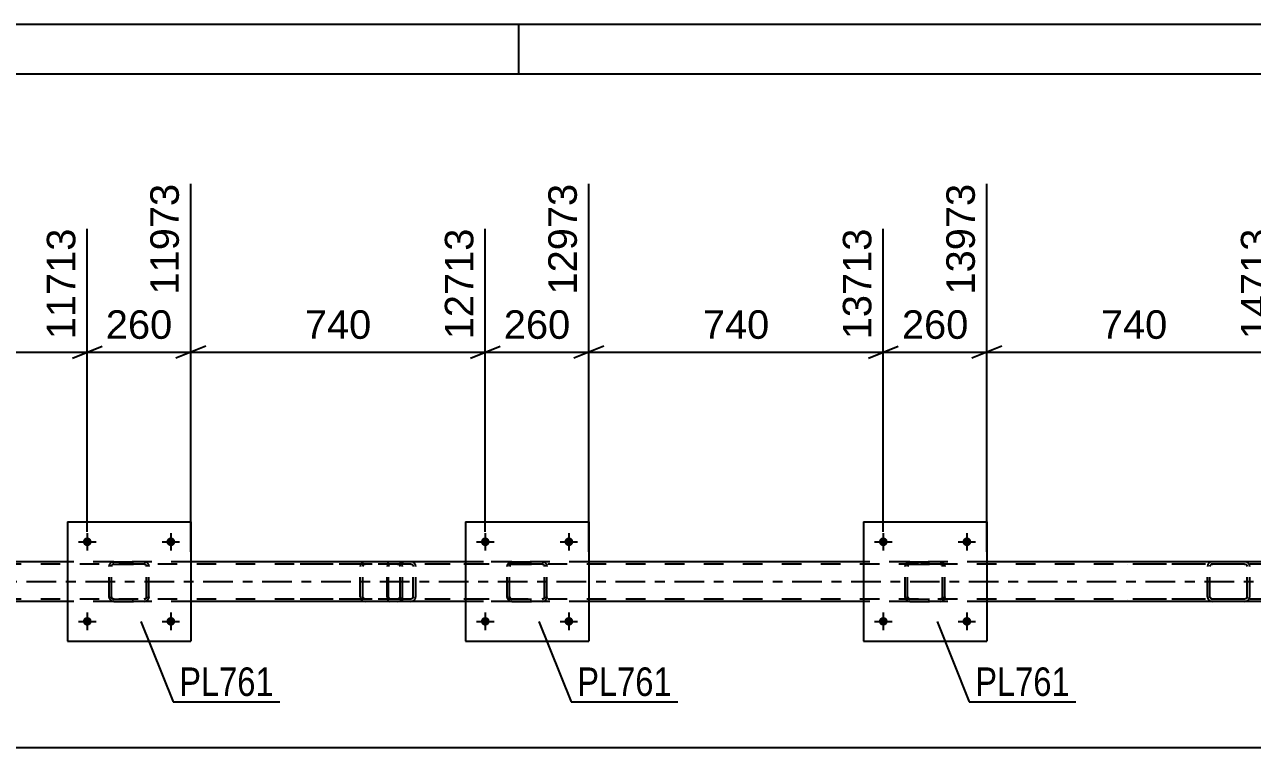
# Model space of a CAD drawing. Header units: millimetres. Extents: x 0 to 841, y 0 to 594.
# Drawn here: x 581.3 to 704.7, y 521.3 to 594 of the extents above; entities that cross this region are included whole.
import ezdxf

# ---------------------------------------------------------------- set-up
doc = ezdxf.new("R2010")
doc.units = ezdxf.units.MM
doc.linetypes.add('DXK_LINE_DOT2', pattern=[3.9198, 1.9599, -1.9599])
doc.linetypes.add('DXK_LINE_DOT3', pattern=[5.9187, 2.979, -0.9799, 0.9799, -0.9799])
doc.styles.add('Arial', font='ARIAL.TTF', dxfattribs={"height": 0.2})
doc.styles.add('Arial Narrow', font='ARIALN.TTF', dxfattribs={"height": 0.2})

# ---------------------------------------------------------------- blocks, each defined once
blk = doc.blocks.new('Unknown-318895815-1115')
at = {"color": 5, "linetype": 'Continuous'}
for p, q in [((841, 594), (0, 594)), ((631, 589), (631, 594)), ((836, 589), (5, 589))]:
    blk.add_line(p, q, dxfattribs=at)
blk = doc.blocks.new('Bolt-318895815-2069 - 1938')
at = {"linetype": 'Continuous'}
for points in [[(588.06, 541.99, -1), (587.18, 541.99, -1)], [(596.46, 541.99, -1), (595.58, 541.99, -1)]]:
    blk.add_hatch(color=1, dxfattribs=at).paths.add_polyline_path(points)
at = {"color": 1, "linetype": 'Continuous'}
for p, q in [((586.74, 541.99), (588.5, 541.99)), ((587.62, 542.87), (587.62, 541.11)), ((595.14, 541.99), (596.9, 541.99)), ((596.02, 542.87), (596.02, 541.11))]:
    blk.add_line(p, q, dxfattribs=at)
blk = doc.blocks.new('Part-318895815-2102 - 1938')
at = {"color": 7, "linetype": 'DXK_LINE_DOT2'}
for p, q in [((726.02, 539.75), (137.62, 539.75)), ((598.02, 539.99), (585.62, 539.99)), ((638.02, 539.99), (625.62, 539.99)), ((678.02, 539.99), (665.62, 539.99)), ((726.02, 536.23), (137.62, 536.23)), ((598.02, 535.99), (585.62, 535.99)), ((638.02, 535.99), (625.62, 535.99)), ((678.02, 535.99), (665.62, 535.99))]:
    blk.add_line(p, q, dxfattribs=at)
at = {"color": 2, "linetype": 'Continuous'}
for p, q in [((585.62, 539.99), (558.02, 539.99)), ((625.62, 539.99), (598.02, 539.99)), ((665.62, 539.99), (638.02, 539.99)), ((705.62, 539.99), (678.02, 539.99)), ((585.62, 535.99), (558.02, 535.99)), ((625.62, 535.99), (598.02, 535.99)), ((665.62, 535.99), (638.02, 535.99)), ((705.62, 535.99), (678.02, 535.99))]:
    blk.add_line(p, q, dxfattribs=at)
at = {"color": 7, "linetype": 'DXK_LINE_DOT3'}
blk.add_line((137.62, 537.99), (726.02, 537.99), dxfattribs=at)
blk = doc.blocks.new('Part-318895815-1993 - 1938')
at = {"color": 7, "linetype": 'DXK_LINE_DOT2'}
for p, q in [((618.8, 539.99), (607.02, 539.99)), ((618.8, 539.75), (607.02, 539.75)), ((615.09, 539.7), (615.05, 539.51)), ((615.05, 536.47), (615.05, 539.51)), ((615.31, 539.51), (615.33, 539.61)), ((615.31, 536.47), (615.31, 539.51)), ((615.33, 539.61), (615.38, 539.68)), ((615.56, 539.99), (615.37, 539.96)), ((615.38, 539.68), (615.47, 539.74)), ((615.47, 539.74), (615.56, 539.75)), ((619, 539.96), (618.8, 539.99)), ((618.8, 539.75), (618.9, 539.74)), ((618.9, 539.74), (618.98, 539.68)), ((618.98, 539.68), (619.04, 539.61)), ((619.04, 539.61), (619.06, 539.51)), ((619.06, 536.47), (619.06, 539.51)), ((619.31, 539.51), (619.27, 539.7)), ((619.31, 536.47), (619.31, 539.51)), ((618.8, 536.23), (607.02, 536.23)), ((618.8, 535.99), (607.02, 535.99)), ((615.05, 536.47), (615.07, 536.38)), ((615.07, 536.38), (615.09, 536.29)), ((615.33, 536.38), (615.31, 536.47)), ((615.38, 536.3), (615.33, 536.38)), ((615.37, 536.03), (615.56, 535.99)), ((615.47, 536.25), (615.38, 536.3)), ((615.56, 536.23), (615.47, 536.25)), ((618.9, 536.25), (618.8, 536.23)), ((618.8, 535.99), (619, 536.03)), ((618.98, 536.3), (618.9, 536.25)), ((619.04, 536.38), (618.98, 536.3)), ((619.06, 536.47), (619.04, 536.38)), ((619.27, 536.29), (619.29, 536.38)), ((619.29, 536.38), (619.31, 536.47))]:
    blk.add_line(p, q, dxfattribs=at)
for centre, start, end in [((615.55, 539.49), 110.7583, 155.68), ((618.82, 539.49), 24.32, 69.2417), ((615.55, 536.49), 204.32, 249.2417), ((618.82, 536.49), 290.7583, 335.68)]:
    blk.add_arc(centre, 0.496, start, end, dxfattribs=at)
blk = doc.blocks.new('Part-318895815-1994 - 1938')
at = {"color": 7, "linetype": 'DXK_LINE_DOT2'}
for p, q in [((617.78, 539.7), (617.76, 539.51)), ((617.76, 536.47), (617.76, 539.51)), ((617.84, 539.85), (617.78, 539.7)), ((617.93, 539.96), (617.84, 539.85)), ((617.9, 539.51), (617.91, 539.61)), ((617.9, 536.47), (617.9, 539.51)), ((617.91, 539.61), (617.94, 539.68)), ((618.03, 539.99), (617.93, 539.96)), ((617.94, 539.68), (617.98, 539.74)), ((617.98, 539.74), (618.03, 539.75)), ((627.44, 539.99), (618.03, 539.99)), ((627.44, 539.75), (618.03, 539.75)), ((619.31, 539.99), (619.31, 539.75)), ((620.32, 539.96), (620.13, 539.99)), ((620.13, 539.75), (620.22, 539.74)), ((620.22, 539.74), (620.3, 539.68)), ((620.3, 539.68), (620.36, 539.61)), ((620.36, 539.61), (620.38, 539.51)), ((620.38, 536.47), (620.38, 539.51)), ((620.63, 539.51), (620.59, 539.7)), ((620.63, 536.47), (620.63, 539.51)), ((617.76, 536.47), (617.78, 536.29)), ((617.78, 536.29), (617.84, 536.13)), ((617.84, 536.13), (617.93, 536.03)), ((617.91, 536.38), (617.9, 536.47)), ((617.94, 536.3), (617.91, 536.38)), ((617.93, 536.03), (618.03, 535.99)), ((617.98, 536.25), (617.94, 536.3)), ((618.03, 536.23), (617.98, 536.25)), ((627.44, 536.23), (618.03, 536.23)), ((627.44, 535.99), (618.03, 535.99)), ((619.31, 535.99), (619.31, 536.23)), ((620.22, 536.25), (620.13, 536.23)), ((620.13, 535.99), (620.32, 536.03)), ((620.3, 536.3), (620.22, 536.25)), ((620.36, 536.38), (620.3, 536.3)), ((620.38, 536.47), (620.36, 536.38)), ((620.59, 536.29), (620.61, 536.38)), ((620.61, 536.38), (620.63, 536.47))]:
    blk.add_line(p, q, dxfattribs=at)
for centre, start, end in [((620.14, 539.5), 23.8494, 68.8059), ((620.14, 536.49), 291.1941, 336.1506)]:
    blk.add_arc(centre, 0.492, start, end, dxfattribs=at)
blk = doc.blocks.new('Part-318895815-2025 - 1938')
at = {"color": 2, "linetype": 'Continuous'}
for p, q in [((585.62, 543.99), (585.62, 531.99)), ((585.62, 543.99), (598.02, 543.99)), ((598.02, 543.99), (598.02, 531.99)), ((585.62, 531.99), (598.02, 531.99))]:
    blk.add_line(p, q, dxfattribs=at)
blk = doc.blocks.new('Part-318895815-2026 - 1938')
at = {"color": 7, "linetype": 'DXK_LINE_DOT2'}
for p, q in [((629.82, 539.51), (629.85, 539.7)), ((629.85, 539.7), (629.82, 539.51)), ((629.82, 536.47), (629.82, 539.51)), ((630.07, 539.61), (630.06, 539.51)), ((630.06, 539.51), (630.07, 539.6)), ((630.06, 536.47), (630.06, 539.51)), ((630.07, 539.6), (630.13, 539.68)), ((630.13, 539.68), (630.07, 539.61)), ((630.11, 539.96), (630.3, 539.99)), ((630.3, 539.99), (630.11, 539.96)), ((630.2, 539.74), (630.13, 539.68)), ((630.13, 539.68), (630.2, 539.73)), ((630.2, 539.73), (630.3, 539.75)), ((630.3, 539.75), (630.2, 539.74)), ((630.3, 539.99), (633.34, 539.99)), ((630.3, 539.99), (630.3, 539.99)), ((630.3, 539.99), (633.34, 539.99)), ((630.3, 539.75), (633.34, 539.75)), ((630.3, 539.75), (630.3, 539.75)), ((633.34, 539.75), (630.3, 539.75)), ((633.34, 539.99), (633.34, 539.99)), ((633.34, 539.99), (633.52, 539.96)), ((633.52, 539.96), (633.34, 539.99)), ((633.34, 539.75), (633.34, 539.75)), ((633.34, 539.75), (633.43, 539.73)), ((633.43, 539.74), (633.34, 539.75)), ((633.51, 539.68), (633.43, 539.74)), ((633.43, 539.73), (633.51, 539.68)), ((633.51, 539.68), (633.56, 539.6)), ((633.56, 539.61), (633.51, 539.68)), ((633.58, 539.51), (633.56, 539.61)), ((633.56, 539.6), (633.58, 539.51)), ((633.58, 536.47), (633.58, 539.51)), ((633.78, 539.7), (633.82, 539.51)), ((633.82, 539.51), (633.78, 539.7)), ((633.82, 536.47), (633.82, 539.51)), ((629.85, 536.29), (629.82, 536.47)), ((629.82, 536.47), (629.85, 536.29)), ((630.07, 536.38), (630.06, 536.47)), ((630.06, 536.47), (630.07, 536.38)), ((630.13, 536.3), (630.07, 536.38)), ((630.07, 536.38), (630.13, 536.3)), ((630.3, 535.99), (630.11, 536.03)), ((630.11, 536.03), (630.3, 535.99)), ((630.2, 536.25), (630.13, 536.3)), ((630.13, 536.3), (630.2, 536.25)), ((630.3, 536.23), (630.2, 536.25)), ((630.2, 536.25), (630.3, 536.23)), ((630.3, 536.23), (633.34, 536.23)), ((630.3, 536.23), (630.3, 536.23)), ((630.3, 536.23), (633.34, 536.23)), ((630.3, 535.99), (633.34, 535.99)), ((630.3, 535.99), (630.3, 535.99)), ((630.3, 535.99), (633.34, 535.99)), ((633.43, 536.25), (633.34, 536.23)), ((633.34, 536.23), (633.43, 536.25)), ((633.34, 536.23), (633.34, 536.23)), ((633.52, 536.03), (633.34, 535.99)), ((633.34, 535.99), (633.52, 536.03)), ((633.34, 535.99), (633.34, 535.99)), ((633.51, 536.3), (633.43, 536.25)), ((633.43, 536.25), (633.51, 536.3)), ((633.56, 536.38), (633.51, 536.3)), ((633.51, 536.3), (633.56, 536.38)), ((633.58, 536.47), (633.56, 536.38)), ((633.56, 536.38), (633.58, 536.47)), ((633.82, 536.47), (633.78, 536.29)), ((633.78, 536.29), (633.82, 536.47))]:
    blk.add_line(p, q, dxfattribs=at)
at = {"color": 7, "linetype": 'DXK_LINE_DOT3'}
blk.add_line((631.82, 537.99), (631.82, 537.99), dxfattribs=at)
at = {"color": 7, "linetype": 'DXK_LINE_DOT2'}
for centre, start, end in [((630.3, 539.51), 112.5, 157.5), ((630.3, 539.51), 112.5, 157.5), ((633.34, 539.51), 22.5, 67.5), ((633.34, 539.51), 22.5, 67.5), ((630.3, 536.47), 202.5, 247.5), ((630.3, 536.47), 202.5, 247.5), ((633.34, 536.47), 292.5, 337.5), ((633.34, 536.47), 292.5, 337.5)]:
    blk.add_arc(centre, 0.48, start, end, dxfattribs=at)
blk = doc.blocks.new('Part-318895815-2031 - 1938')
at = {"color": 2, "linetype": 'Continuous'}
for p, q in [((625.62, 543.99), (625.62, 531.99)), ((625.62, 543.99), (638.02, 543.99)), ((638.02, 543.99), (638.02, 531.99)), ((625.62, 531.99), (638.02, 531.99))]:
    blk.add_line(p, q, dxfattribs=at)
blk = doc.blocks.new('Part-318895815-2121 - 1938')
at = {"color": 2, "linetype": 'Continuous'}
for p, q in [((665.62, 543.99), (665.62, 531.99)), ((665.62, 543.99), (678.02, 543.99)), ((678.02, 543.99), (678.02, 531.99)), ((665.62, 531.99), (678.02, 531.99))]:
    blk.add_line(p, q, dxfattribs=at)
blk = doc.blocks.new('Bolt-318895815-2122 - 1938')
at = {"linetype": 'Continuous'}
for points in [[(668.06, 541.99, -1), (667.18, 541.99, -1)], [(676.46, 541.99, -1), (675.58, 541.99, -1)]]:
    blk.add_hatch(color=1, dxfattribs=at).paths.add_polyline_path(points)
at = {"color": 1, "linetype": 'Continuous'}
for p, q in [((666.74, 541.99), (668.5, 541.99)), ((667.62, 542.87), (667.62, 541.11)), ((675.14, 541.99), (676.9, 541.99)), ((676.02, 542.87), (676.02, 541.11))]:
    blk.add_line(p, q, dxfattribs=at)
blk = doc.blocks.new('Bolt-318895815-2066 - 1938')
at = {"linetype": 'Continuous'}
for points in [[(668.06, 533.99, -1), (667.18, 533.99, -1)], [(676.46, 533.99, -1), (675.58, 533.99, -1)]]:
    blk.add_hatch(color=1, dxfattribs=at).paths.add_polyline_path(points)
at = {"color": 1, "linetype": 'Continuous'}
for p, q in [((667.62, 534.87), (667.62, 533.11)), ((676.02, 534.87), (676.02, 533.11)), ((666.74, 533.99), (668.5, 533.99)), ((675.14, 533.99), (676.9, 533.99))]:
    blk.add_line(p, q, dxfattribs=at)
blk = doc.blocks.new('Bolt-318895815-2067 - 1938')
at = {"linetype": 'Continuous'}
for points in [[(628.06, 541.99, -1), (627.18, 541.99, -1)], [(636.46, 541.99, -1), (635.58, 541.99, -1)]]:
    blk.add_hatch(color=1, dxfattribs=at).paths.add_polyline_path(points)
at = {"color": 1, "linetype": 'Continuous'}
for p, q in [((626.74, 541.99), (628.5, 541.99)), ((627.62, 542.87), (627.62, 541.11)), ((635.14, 541.99), (636.9, 541.99)), ((636.02, 542.87), (636.02, 541.11))]:
    blk.add_line(p, q, dxfattribs=at)
blk = doc.blocks.new('Bolt-318895815-2068 - 1938')
at = {"linetype": 'Continuous'}
for points in [[(628.06, 533.99, -1), (627.18, 533.99, -1)], [(636.46, 533.99, -1), (635.58, 533.99, -1)]]:
    blk.add_hatch(color=1, dxfattribs=at).paths.add_polyline_path(points)
at = {"color": 1, "linetype": 'Continuous'}
for p, q in [((627.62, 534.87), (627.62, 533.11)), ((636.02, 534.87), (636.02, 533.11)), ((626.74, 533.99), (628.5, 533.99)), ((635.14, 533.99), (636.9, 533.99))]:
    blk.add_line(p, q, dxfattribs=at)
blk = doc.blocks.new('Part-318895815-2162 - 1938')
at = {"color": 7, "linetype": 'DXK_LINE_DOT2'}
for p, q in [((669.82, 539.51), (669.86, 539.7)), ((669.86, 539.7), (669.82, 539.51)), ((669.82, 536.47), (669.82, 539.51)), ((670.08, 539.61), (670.06, 539.51)), ((670.06, 539.51), (670.08, 539.6)), ((670.06, 536.47), (670.06, 539.51)), ((670.08, 539.6), (670.13, 539.68)), ((670.13, 539.68), (670.08, 539.61)), ((670.12, 539.96), (670.3, 539.99)), ((670.3, 539.99), (670.12, 539.96)), ((670.21, 539.74), (670.13, 539.68)), ((670.13, 539.68), (670.21, 539.73)), ((670.21, 539.73), (670.3, 539.75)), ((670.3, 539.75), (670.21, 539.74)), ((670.3, 539.99), (673.34, 539.99)), ((670.3, 539.99), (670.3, 539.99)), ((670.3, 539.99), (673.34, 539.99)), ((670.3, 539.75), (673.34, 539.75)), ((670.3, 539.75), (670.3, 539.75)), ((673.34, 539.75), (670.3, 539.75)), ((673.34, 539.99), (673.34, 539.99)), ((673.34, 539.99), (673.52, 539.96)), ((673.52, 539.96), (673.34, 539.99)), ((673.34, 539.75), (673.34, 539.75)), ((673.34, 539.75), (673.43, 539.73)), ((673.43, 539.74), (673.34, 539.75)), ((673.51, 539.68), (673.43, 539.74)), ((673.43, 539.73), (673.51, 539.68)), ((673.51, 539.68), (673.56, 539.6)), ((673.56, 539.61), (673.51, 539.68)), ((673.58, 539.51), (673.56, 539.61)), ((673.56, 539.6), (673.58, 539.51)), ((673.58, 536.47), (673.58, 539.51)), ((673.78, 539.7), (673.82, 539.51)), ((673.82, 539.51), (673.78, 539.7)), ((673.82, 536.47), (673.82, 539.51)), ((669.86, 536.29), (669.82, 536.47)), ((669.82, 536.47), (669.86, 536.29)), ((670.08, 536.38), (670.06, 536.47)), ((670.06, 536.47), (670.08, 536.38)), ((670.13, 536.3), (670.08, 536.38)), ((670.08, 536.38), (670.13, 536.3)), ((670.3, 535.99), (670.12, 536.03)), ((670.12, 536.03), (670.3, 535.99)), ((670.21, 536.25), (670.13, 536.3)), ((670.13, 536.3), (670.21, 536.25)), ((670.3, 536.23), (670.21, 536.25)), ((670.21, 536.25), (670.3, 536.23)), ((670.3, 536.23), (673.34, 536.23)), ((670.3, 536.23), (670.3, 536.23)), ((670.3, 536.23), (673.34, 536.23)), ((670.3, 535.99), (673.34, 535.99)), ((670.3, 535.99), (670.3, 535.99)), ((670.3, 535.99), (673.34, 535.99)), ((673.43, 536.25), (673.34, 536.23)), ((673.34, 536.23), (673.43, 536.25)), ((673.34, 536.23), (673.34, 536.23)), ((673.52, 536.03), (673.34, 535.99)), ((673.34, 535.99), (673.52, 536.03)), ((673.34, 535.99), (673.34, 535.99)), ((673.51, 536.3), (673.43, 536.25)), ((673.43, 536.25), (673.51, 536.3)), ((673.56, 536.38), (673.51, 536.3)), ((673.51, 536.3), (673.56, 536.38)), ((673.58, 536.47), (673.56, 536.38)), ((673.56, 536.38), (673.58, 536.47)), ((673.82, 536.47), (673.78, 536.29)), ((673.78, 536.29), (673.82, 536.47))]:
    blk.add_line(p, q, dxfattribs=at)
at = {"color": 7, "linetype": 'DXK_LINE_DOT3'}
blk.add_line((671.82, 537.99), (671.82, 537.99), dxfattribs=at)
at = {"color": 7, "linetype": 'DXK_LINE_DOT2'}
for centre, start, end in [((670.3, 539.51), 112.5, 157.5), ((670.3, 539.51), 112.5, 157.5), ((673.34, 539.51), 22.5, 67.5), ((673.34, 539.51), 22.5, 67.5), ((670.3, 536.47), 202.5, 247.5), ((670.3, 536.47), 202.5, 247.5), ((673.34, 536.47), 292.5, 337.5), ((673.34, 536.47), 292.5, 337.5)]:
    blk.add_arc(centre, 0.48, start, end, dxfattribs=at)
blk = doc.blocks.new('Part-318895815-2177 - 1938')
at = {"color": 7, "linetype": 'DXK_LINE_DOT2'}
for p, q in [((589.82, 539.51), (589.85, 539.7)), ((589.85, 539.7), (589.82, 539.51)), ((589.82, 536.47), (589.82, 539.51)), ((590.07, 539.61), (590.06, 539.51)), ((590.06, 539.51), (590.07, 539.6)), ((590.06, 536.47), (590.06, 539.51)), ((590.07, 539.6), (590.13, 539.68)), ((590.13, 539.68), (590.07, 539.61)), ((590.11, 539.96), (590.3, 539.99)), ((590.3, 539.99), (590.11, 539.96)), ((590.2, 539.74), (590.13, 539.68)), ((590.13, 539.68), (590.2, 539.73)), ((590.2, 539.73), (590.3, 539.75)), ((590.3, 539.75), (590.2, 539.74)), ((590.3, 539.99), (593.34, 539.99)), ((590.3, 539.99), (590.3, 539.99)), ((590.3, 539.99), (593.34, 539.99)), ((590.3, 539.75), (593.34, 539.75)), ((590.3, 539.75), (590.3, 539.75)), ((593.34, 539.75), (590.3, 539.75)), ((593.34, 539.99), (593.34, 539.99)), ((593.34, 539.99), (593.52, 539.96)), ((593.52, 539.96), (593.34, 539.99)), ((593.34, 539.75), (593.34, 539.75)), ((593.34, 539.75), (593.43, 539.73)), ((593.43, 539.74), (593.34, 539.75)), ((593.51, 539.68), (593.43, 539.74)), ((593.43, 539.73), (593.51, 539.68)), ((593.51, 539.68), (593.56, 539.6)), ((593.56, 539.61), (593.51, 539.68)), ((593.58, 539.51), (593.56, 539.61)), ((593.56, 539.6), (593.58, 539.51)), ((593.58, 536.47), (593.58, 539.51)), ((593.78, 539.7), (593.82, 539.51)), ((593.82, 539.51), (593.78, 539.7)), ((593.82, 536.47), (593.82, 539.51)), ((589.85, 536.29), (589.82, 536.47)), ((589.82, 536.47), (589.85, 536.29)), ((590.07, 536.38), (590.06, 536.47)), ((590.06, 536.47), (590.07, 536.38)), ((590.13, 536.3), (590.07, 536.38)), ((590.07, 536.38), (590.13, 536.3)), ((590.3, 535.99), (590.11, 536.03)), ((590.11, 536.03), (590.3, 535.99)), ((590.2, 536.25), (590.13, 536.3)), ((590.13, 536.3), (590.2, 536.25)), ((590.3, 536.23), (590.2, 536.25)), ((590.2, 536.25), (590.3, 536.23)), ((590.3, 536.23), (593.34, 536.23)), ((590.3, 536.23), (590.3, 536.23)), ((590.3, 536.23), (593.34, 536.23)), ((590.3, 535.99), (593.34, 535.99)), ((590.3, 535.99), (590.3, 535.99)), ((590.3, 535.99), (593.34, 535.99)), ((593.43, 536.25), (593.34, 536.23)), ((593.34, 536.23), (593.43, 536.25)), ((593.34, 536.23), (593.34, 536.23)), ((593.52, 536.03), (593.34, 535.99)), ((593.34, 535.99), (593.52, 536.03)), ((593.34, 535.99), (593.34, 535.99)), ((593.51, 536.3), (593.43, 536.25)), ((593.43, 536.25), (593.51, 536.3)), ((593.56, 536.38), (593.51, 536.3)), ((593.51, 536.3), (593.56, 536.38)), ((593.58, 536.47), (593.56, 536.38)), ((593.56, 536.38), (593.58, 536.47)), ((593.82, 536.47), (593.78, 536.29)), ((593.78, 536.29), (593.82, 536.47))]:
    blk.add_line(p, q, dxfattribs=at)
at = {"color": 7, "linetype": 'DXK_LINE_DOT3'}
blk.add_line((591.82, 537.99), (591.82, 537.99), dxfattribs=at)
at = {"color": 7, "linetype": 'DXK_LINE_DOT2'}
for centre, start, end in [((590.3, 539.51), 112.5, 157.5), ((590.3, 539.51), 112.5, 157.5), ((593.34, 539.51), 22.5, 67.5), ((593.34, 539.51), 22.5, 67.5), ((590.3, 536.47), 202.5, 247.5), ((590.3, 536.47), 202.5, 247.5), ((593.34, 536.47), 292.5, 337.5), ((593.34, 536.47), 292.5, 337.5)]:
    blk.add_arc(centre, 0.48, start, end, dxfattribs=at)
blk = doc.blocks.new('Bolt-318895815-2186 - 1938')
at = {"linetype": 'Continuous'}
for points in [[(588.06, 533.99, -1), (587.18, 533.99, -1)], [(596.46, 533.99, -1), (595.58, 533.99, -1)]]:
    blk.add_hatch(color=1, dxfattribs=at).paths.add_polyline_path(points)
at = {"color": 1, "linetype": 'Continuous'}
for p, q in [((587.62, 534.87), (587.62, 533.11)), ((596.02, 534.87), (596.02, 533.11)), ((586.74, 533.99), (588.5, 533.99)), ((595.14, 533.99), (596.9, 533.99))]:
    blk.add_line(p, q, dxfattribs=at)
blk = doc.blocks.new('Part-318895815-20889 - 1938')
at = {"color": 7, "linetype": 'DXK_LINE_DOT2'}
for p, q in [((703.93, 539.99), (692.16, 539.99)), ((703.93, 539.75), (692.16, 539.75)), ((700.23, 539.7), (700.19, 539.51)), ((700.19, 536.47), (700.19, 539.51)), ((700.44, 539.51), (700.46, 539.61)), ((700.44, 536.47), (700.44, 539.51)), ((700.46, 539.61), (700.52, 539.68)), ((700.7, 539.99), (700.5, 539.96)), ((700.52, 539.68), (700.6, 539.74)), ((700.6, 539.74), (700.7, 539.75)), ((704.13, 539.96), (703.93, 539.99)), ((703.93, 539.75), (704.03, 539.74)), ((704.03, 539.74), (704.11, 539.68)), ((704.11, 539.68), (704.17, 539.61)), ((704.17, 539.61), (704.19, 539.51)), ((704.19, 536.47), (704.19, 539.51)), ((704.45, 539.51), (704.41, 539.7)), ((704.45, 536.47), (704.45, 539.51)), ((703.93, 536.23), (692.16, 536.23)), ((703.93, 535.99), (692.16, 535.99)), ((700.19, 536.47), (700.21, 536.38)), ((700.21, 536.38), (700.23, 536.29)), ((700.46, 536.38), (700.44, 536.47)), ((700.52, 536.3), (700.46, 536.38)), ((700.5, 536.03), (700.7, 535.99)), ((700.6, 536.25), (700.52, 536.3)), ((700.7, 536.23), (700.6, 536.25)), ((704.03, 536.25), (703.93, 536.23)), ((703.93, 535.99), (704.13, 536.03)), ((704.11, 536.3), (704.03, 536.25)), ((704.17, 536.38), (704.11, 536.3)), ((704.19, 536.47), (704.17, 536.38)), ((704.41, 536.29), (704.43, 536.38)), ((704.43, 536.38), (704.45, 536.47))]:
    blk.add_line(p, q, dxfattribs=at)
for centre, start, end in [((700.68, 539.49), 110.7583, 155.68), ((703.95, 539.49), 24.32, 69.2417), ((700.68, 536.49), 204.32, 249.2417), ((703.95, 536.49), 290.7583, 335.68)]:
    blk.add_arc(centre, 0.496, start, end, dxfattribs=at)
blk = doc.blocks.new('StraightDimension-318895815-2225 - 1938')
at = {"color": 7, "linetype": 'Continuous'}
blk.add_line((129, 521.31), (759.87, 521.31), dxfattribs=at)
blk = doc.blocks.new('StraightDimension-318895815-7991 - 1938')
at = {"color": 7, "linetype": 'Continuous'}
for p, q in [((638.02, 540.99), (638.02, 577.97)), ((667.62, 542.99), (667.62, 573.47)), ((639.52, 561.65), (636.52, 560.45)), ((666.12, 560.45), (669.12, 561.65)), ((638.02, 561.05), (667.62, 561.05))]:
    blk.add_line(p, q, dxfattribs=at)
at = {"color": 0}
blk.add_wipeout([(656.75, 561.8), (656.75, 566), (648.88, 566), (648.88, 561.8)], dxfattribs=at)
at = {"color": 3, "style": 'Arial'}
blk.add_text('740', height=2.865, dxfattribs=at).set_placement((649.48, 562.4))
at = {"color": 0, "linetype": 'Continuous'}
blk.add_wipeout([(667.02, 574.07), (662.82, 574.07), (662.82, 561.75), (667.02, 561.75)], dxfattribs=at)
at = {"color": 3, "linetype": 'Continuous', "style": 'Arial'}
blk.add_text('13713', height=2.865, rotation=90.0002, dxfattribs=at).set_placement((666.42, 562.35))
blk = doc.blocks.new('StraightDimension-318895815-7989 - 1938')
at = {"color": 7, "linetype": 'Continuous'}
for p, q in [((678.02, 540.99), (678.02, 577.97)), ((707.62, 542.99), (707.62, 573.47)), ((679.52, 561.65), (676.52, 560.45)), ((706.12, 560.45), (709.12, 561.65)), ((678.02, 561.05), (707.62, 561.05))]:
    blk.add_line(p, q, dxfattribs=at)
at = {"color": 0}
blk.add_wipeout([(696.75, 561.8), (696.75, 566), (688.88, 566), (688.88, 561.8)], dxfattribs=at)
at = {"color": 3, "style": 'Arial'}
blk.add_text('740', height=2.865, dxfattribs=at).set_placement((689.48, 562.4))
at = {"color": 0, "linetype": 'Continuous'}
blk.add_wipeout([(707.02, 574.07), (702.82, 574.07), (702.82, 561.75), (707.02, 561.75)], dxfattribs=at)
at = {"color": 3, "linetype": 'Continuous', "style": 'Arial'}
blk.add_text('14713', height=2.865, rotation=90.0002, dxfattribs=at).set_placement((706.42, 562.35))
blk = doc.blocks.new('StraightDimension-318895815-7990 - 1938')
at = {"color": 7, "linetype": 'Continuous'}
for p, q in [((678.02, 540.99), (678.02, 577.97)), ((667.62, 542.99), (667.62, 573.47)), ((666.12, 560.45), (669.12, 561.65)), ((679.52, 561.65), (676.52, 560.45)), ((667.62, 561.05), (678.02, 561.05))]:
    blk.add_line(p, q, dxfattribs=at)
at = {"color": 0}
blk.add_wipeout([(676.76, 561.8), (676.76, 566), (668.89, 566), (668.89, 561.8)], dxfattribs=at)
at = {"color": 3, "style": 'Arial'}
blk.add_text('260', height=2.865, dxfattribs=at).set_placement((669.49, 562.4))
at = {"color": 0, "linetype": 'Continuous'}
blk.add_wipeout([(677.42, 578.57), (673.22, 578.57), (673.22, 566.25), (677.42, 566.25)], dxfattribs=at)
at = {"color": 3, "linetype": 'Continuous', "style": 'Arial'}
blk.add_text('13973', height=2.865, rotation=90.0002, dxfattribs=at).set_placement((676.82, 566.85))
blk = doc.blocks.new('StraightDimension-318895815-7992 - 1938')
at = {"color": 7, "linetype": 'Continuous'}
for p, q in [((638.02, 540.99), (638.02, 577.97)), ((627.62, 542.99), (627.62, 573.47)), ((626.12, 560.45), (629.12, 561.65)), ((639.52, 561.65), (636.52, 560.45)), ((627.62, 561.05), (638.02, 561.05))]:
    blk.add_line(p, q, dxfattribs=at)
at = {"color": 0}
blk.add_wipeout([(636.75, 561.8), (636.75, 566), (628.88, 566), (628.88, 561.8)], dxfattribs=at)
at = {"color": 3, "style": 'Arial'}
blk.add_text('260', height=2.865, dxfattribs=at).set_placement((629.48, 562.4))
at = {"color": 0, "linetype": 'Continuous'}
blk.add_wipeout([(637.42, 578.57), (633.22, 578.57), (633.22, 566.25), (637.42, 566.25)], dxfattribs=at)
at = {"color": 3, "linetype": 'Continuous', "style": 'Arial'}
blk.add_text('12973', height=2.865, rotation=90.0002, dxfattribs=at).set_placement((636.82, 566.85))
blk = doc.blocks.new('StraightDimension-318895815-7993 - 1938')
at = {"color": 7, "linetype": 'Continuous'}
for p, q in [((598.02, 540.99), (598.02, 577.97)), ((627.62, 542.99), (627.62, 573.47)), ((599.52, 561.65), (596.52, 560.45)), ((626.12, 560.45), (629.12, 561.65)), ((598.02, 561.05), (627.62, 561.05))]:
    blk.add_line(p, q, dxfattribs=at)
at = {"color": 0}
blk.add_wipeout([(616.75, 561.8), (616.75, 566), (608.88, 566), (608.88, 561.8)], dxfattribs=at)
at = {"color": 3, "style": 'Arial'}
blk.add_text('740', height=2.865, dxfattribs=at).set_placement((609.48, 562.4))
at = {"color": 0, "linetype": 'Continuous'}
blk.add_wipeout([(627.02, 574.07), (622.82, 574.07), (622.82, 561.75), (627.02, 561.75)], dxfattribs=at)
at = {"color": 3, "linetype": 'Continuous', "style": 'Arial'}
blk.add_text('12713', height=2.865, rotation=90.0002, dxfattribs=at).set_placement((626.42, 562.35))
blk = doc.blocks.new('StraightDimension-318895815-7994 - 1938')
at = {"color": 7, "linetype": 'Continuous'}
for p, q in [((598.02, 540.99), (598.02, 577.97)), ((587.62, 542.99), (587.62, 573.47)), ((586.12, 560.45), (589.12, 561.65)), ((599.52, 561.65), (596.52, 560.45)), ((587.62, 561.05), (598.02, 561.05))]:
    blk.add_line(p, q, dxfattribs=at)
at = {"color": 0}
blk.add_wipeout([(596.75, 561.8), (596.75, 566), (588.88, 566), (588.88, 561.8)], dxfattribs=at)
at = {"color": 3, "style": 'Arial'}
blk.add_text('260', height=2.865, dxfattribs=at).set_placement((589.48, 562.4))
at = {"color": 0, "linetype": 'Continuous'}
blk.add_wipeout([(597.42, 578.57), (593.22, 578.57), (593.22, 566.25), (597.42, 566.25)], dxfattribs=at)
at = {"color": 3, "linetype": 'Continuous', "style": 'Arial'}
blk.add_text('11973', height=2.865, rotation=90.0002, dxfattribs=at).set_placement((596.82, 566.85))
blk = doc.blocks.new('StraightDimension-318895815-7995 - 1938')
at = {"color": 7, "linetype": 'Continuous'}
for p, q in [((558.02, 540.99), (558.02, 577.97)), ((587.62, 542.99), (587.62, 573.47)), ((559.52, 561.65), (556.52, 560.45)), ((586.12, 560.45), (589.12, 561.65)), ((558.02, 561.05), (587.62, 561.05))]:
    blk.add_line(p, q, dxfattribs=at)
at = {"color": 0}
blk.add_wipeout([(576.75, 561.8), (576.75, 566), (568.88, 566), (568.88, 561.8)], dxfattribs=at)
at = {"color": 3, "style": 'Arial'}
blk.add_text('740', height=2.865, dxfattribs=at).set_placement((569.48, 562.4))
at = {"color": 0, "linetype": 'Continuous'}
blk.add_wipeout([(587.02, 574.07), (582.82, 574.07), (582.82, 561.75), (587.02, 561.75)], dxfattribs=at)
at = {"color": 3, "linetype": 'Continuous', "style": 'Arial'}
blk.add_text('11713', height=2.865, rotation=90.0002, dxfattribs=at).set_placement((586.42, 562.35))
blk = doc.blocks.new('Mark-318895815-2021 - 1938')
at = {"color": 0}
blk.add_wipeout([(606.36, 526.49), (606.36, 529.49), (596.86, 529.49), (596.86, 526.49)], dxfattribs=at)
blk.add_wipeout([(606.36, 526.49), (606.36, 529.49), (596.86, 529.49), (596.86, 526.49)], dxfattribs=at)
at = {"color": 30, "linetype": 'Continuous'}
for p, q in [((593.01, 533.96), (596.26, 525.89)), ((596.26, 525.89), (606.96, 525.89))]:
    blk.add_line(p, q, dxfattribs=at)
at = {"color": 3, "style": 'Arial Narrow'}
blk.add_text('PL761', height=2.863, dxfattribs=at).set_placement((596.86, 526.49))
blk = doc.blocks.new('Mark-318895815-2027 - 1938')
at = {"color": 0}
blk.add_wipeout([(646.36, 526.49), (646.36, 529.49), (636.86, 529.49), (636.86, 526.49)], dxfattribs=at)
blk.add_wipeout([(646.36, 526.49), (646.36, 529.49), (636.86, 529.49), (636.86, 526.49)], dxfattribs=at)
at = {"color": 30, "linetype": 'Continuous'}
for p, q in [((633.01, 533.96), (636.26, 525.89)), ((636.26, 525.89), (646.96, 525.89))]:
    blk.add_line(p, q, dxfattribs=at)
at = {"color": 3, "style": 'Arial Narrow'}
blk.add_text('PL761', height=2.863, dxfattribs=at).set_placement((636.86, 526.49))
blk = doc.blocks.new('Mark-318895815-2117 - 1938')
at = {"color": 0}
blk.add_wipeout([(686.37, 526.49), (686.37, 529.49), (676.86, 529.49), (676.86, 526.49)], dxfattribs=at)
blk.add_wipeout([(686.37, 526.49), (686.37, 529.49), (676.86, 529.49), (676.86, 526.49)], dxfattribs=at)
at = {"color": 30, "linetype": 'Continuous'}
for p, q in [((673.02, 533.96), (676.26, 525.89)), ((676.26, 525.89), (686.97, 525.89))]:
    blk.add_line(p, q, dxfattribs=at)
at = {"color": 3, "style": 'Arial Narrow'}
blk.add_text('PL761', height=2.863, dxfattribs=at).set_placement((676.86, 526.49))

msp = doc.modelspace()

# ---------------------------------------------------------------- block references
for name in ['Unknown-318895815-1115', 'Part-318895815-2025 - 1938', 'Part-318895815-2031 - 1938', 'Part-318895815-2121 - 1938', 'Bolt-318895815-2069 - 1938', 'Bolt-318895815-2067 - 1938', 'Bolt-318895815-2122 - 1938', 'Part-318895815-2102 - 1938', 'Part-318895815-2177 - 1938', 'Part-318895815-1993 - 1938', 'Part-318895815-1994 - 1938', 'Part-318895815-2026 - 1938', 'Part-318895815-2162 - 1938', 'Part-318895815-20889 - 1938', 'Bolt-318895815-2186 - 1938', 'Bolt-318895815-2068 - 1938', 'Bolt-318895815-2066 - 1938']:
    msp.add_blockref(name, (0, 0))

# ---------------------------------------------------------------- next in the draw order: block references
for name in ['StraightDimension-318895815-7991 - 1938', 'StraightDimension-318895815-7989 - 1938', 'StraightDimension-318895815-2225 - 1938']:
    msp.add_blockref(name, (0, 0))

# ---------------------------------------------------------------- next in the draw order: block references
for name in ['StraightDimension-318895815-7992 - 1938', 'StraightDimension-318895815-7990 - 1938', 'Mark-318895815-2021 - 1938', 'Mark-318895815-2027 - 1938', 'Mark-318895815-2117 - 1938']:
    msp.add_blockref(name, (0, 0))

# ---------------------------------------------------------------- next in the draw order: block references
msp.add_blockref('StraightDimension-318895815-7993 - 1938', (0, 0))

# ---------------------------------------------------------------- next in the draw order: block references
msp.add_blockref('StraightDimension-318895815-7994 - 1938', (0, 0))

# ---------------------------------------------------------------- next in the draw order: block references
msp.add_blockref('StraightDimension-318895815-7995 - 1938', (0, 0))

doc.saveas('drawing.dxf')
